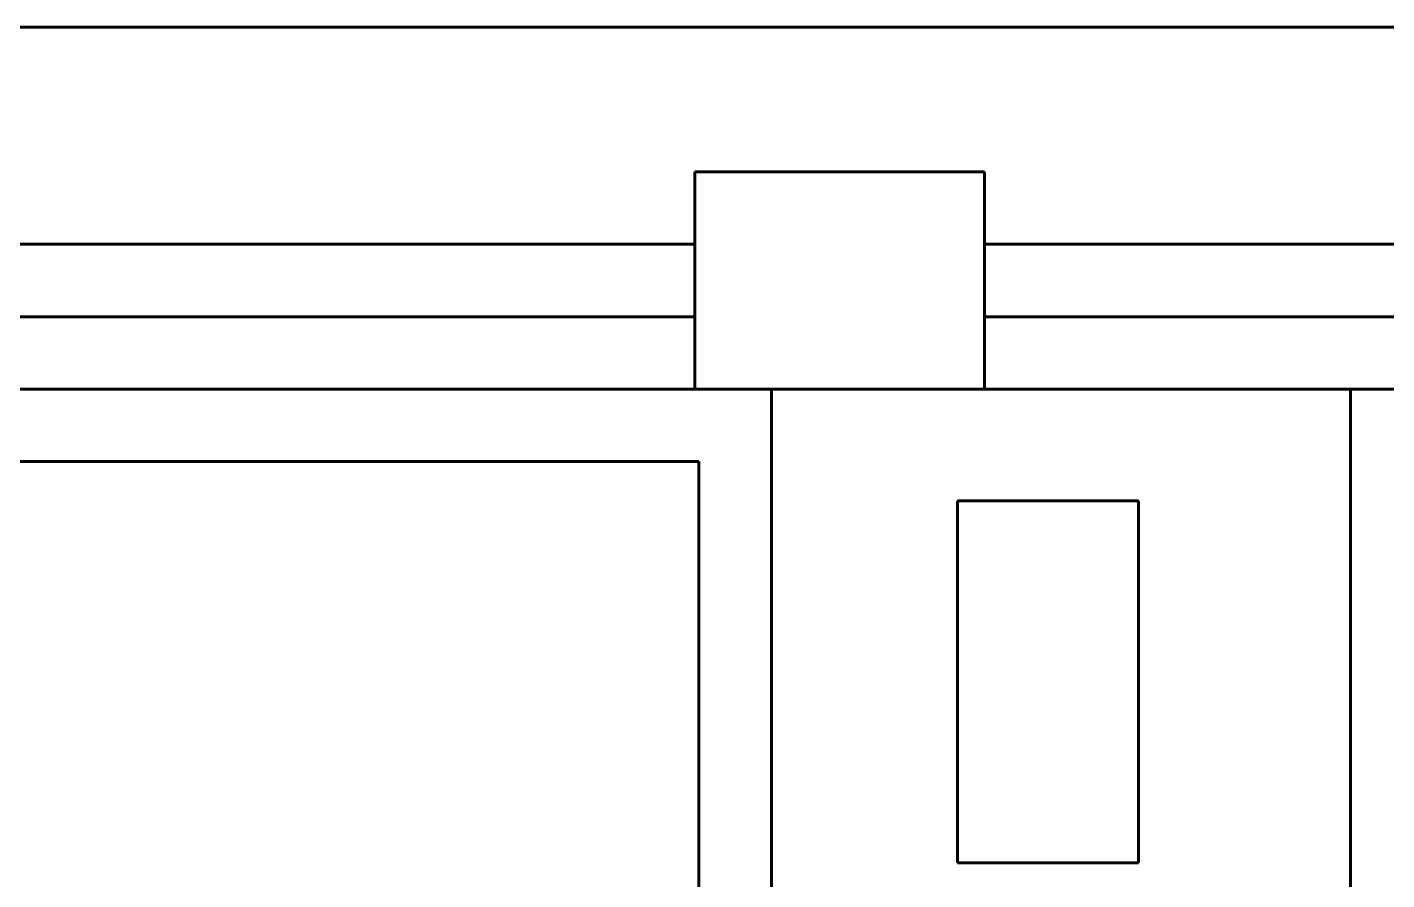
# Model space of a CAD drawing. Extents: x 0 to 297, y 0 to 292.
# Drawn here: x 163.73 to 173.12, y 104.4 to 110.29 of the extents above; entities that cross this region are included whole.
import ezdxf

# ---------------------------------------------------------------- set-up
doc = ezdxf.new("R2010")
doc.units = 0
doc.header["$MEASUREMENT"] = 0
doc.linetypes.add('K5LT_BASIC', pattern=[0])
doc.layers.add('Системный слой', color=7, linetype='Continuous')

# ---------------------------------------------------------------- blocks, each defined once
blk = doc.blocks.new('*U')
at = {"layer": 'Системный слой', "linetype": 'K5LT_BASIC', "lineweight": 60}
for p, q in [((170.3375, 109.2855), (168.3375, 109.2855)), ((168.3375, 109.2855), (168.3375, 107.7855)), ((170.3375, 107.7855), (170.3375, 109.2855)), ((168.3375, 107.7855), (170.3375, 107.7855)), ((172.8664, 103.7852), (172.8664, 107.7852)), ((172.8664, 107.7852), (173.3664, 107.7852)), ((171.4015, 107.0131), (170.1515, 107.0131)), ((170.1515, 107.0131), (170.1515, 104.5131)), ((171.4015, 104.5131), (171.4015, 107.0131)), ((170.1515, 104.5131), (171.4015, 104.5131))]:
    blk.add_line(p, q, dxfattribs=at)

msp = doc.modelspace()

# ---------------------------------------------------------------- linework, layer by layer
at = {"layer": 'Системный слой', "linetype": 'K5LT_BASIC', "lineweight": 60}
for p, q in [((218.3375, 110.2855), (136.3378, 110.2856)), ((168.3375, 109.2855), (168.3375, 107.7855)), ((170.3375, 109.2855), (168.3375, 109.2855)), ((168.3375, 107.7855), (168.3375, 109.2855)), ((168.3375, 109.2855), (168.3375, 107.7855)), ((168.3375, 109.2855), (170.3375, 109.2855)), ((170.3375, 109.2855), (170.3375, 107.7855)), ((170.3375, 109.2855), (170.3375, 107.7855)), ((170.3375, 109.2855), (170.3375, 107.7855)), ((168.3372, 108.7858), (162.3375, 108.7858)), ((176.3372, 108.7858), (170.3375, 108.7858)), ((168.3375, 108.2855), (162.3375, 108.2855)), ((176.3375, 108.2855), (170.3375, 108.2855)), ((175.8665, 107.7855), (160.8665, 107.7855)), ((168.3375, 107.7855), (170.3375, 107.7855)), ((168.3375, 107.7855), (170.3375, 107.7855)), ((170.3375, 107.7855), (168.3375, 107.7855)), ((168.3375, 107.7855), (170.3375, 107.7855)), ((169.5875, 107.7855), (168.8375, 107.7855)), ((169.5875, 107.7855), (168.8375, 107.7855)), ((168.8664, 93.7852), (168.8664, 107.7855)), ((169.8378, 107.786), (170.3375, 107.7855)), ((172.8664, 103.7852), (172.8664, 107.7855)), ((168.3664, 107.2852), (161.3664, 107.2852)), ((168.3664, 94.2852), (168.3664, 107.2852)), ((168.3664, 94.2852), (168.3664, 107.2852))]:
    msp.add_line(p, q, dxfattribs=at)

# ---------------------------------------------------------------- block references
at = {"layer": 'Системный слой'}
msp.add_blockref('*U', (0, 0), dxfattribs=at)
msp.add_blockref('*U', (0, 0), dxfattribs=at)
msp.add_blockref('*U', (0, 0), dxfattribs=at)
msp.add_blockref('*U', (0, 0), dxfattribs=at)
msp.add_blockref('*U', (0, 0), dxfattribs=at)
msp.add_blockref('*U', (0, 0), dxfattribs=at)
msp.add_blockref('*U', (0, 0), dxfattribs=at)
msp.add_blockref('*U', (0, 0), dxfattribs=at)
msp.add_blockref('*U', (0, 0), dxfattribs=at)
msp.add_blockref('*U', (0, 0), dxfattribs=at)
msp.add_blockref('*U', (0, 0), dxfattribs=at)
msp.add_blockref('*U', (0, 0), dxfattribs=at)
msp.add_blockref('*U', (0, 0), dxfattribs=at)
msp.add_blockref('*U', (0, 0), dxfattribs=at)
msp.add_blockref('*U', (0, 0), dxfattribs=at)
msp.add_blockref('*U', (0, 0), dxfattribs=at)
msp.add_blockref('*U', (0, 0), dxfattribs=at)
msp.add_blockref('*U', (0, 0), dxfattribs=at)
msp.add_blockref('*U', (0, 0), dxfattribs=at)
msp.add_blockref('*U', (0, 0), dxfattribs=at)
msp.add_blockref('*U', (0, 0), dxfattribs=at)
msp.add_blockref('*U', (0, 0), dxfattribs=at)
msp.add_blockref('*U', (0, 0), dxfattribs=at)
msp.add_blockref('*U', (0, 0), dxfattribs=at)
msp.add_blockref('*U', (0, 0), dxfattribs=at)
msp.add_blockref('*U', (0, 0), dxfattribs=at)
msp.add_blockref('*U', (0, 0), dxfattribs=at)
msp.add_blockref('*U', (0, 0), dxfattribs=at)
msp.add_blockref('*U', (0, 0), dxfattribs=at)
msp.add_blockref('*U', (0, 0), dxfattribs=at)
msp.add_blockref('*U', (0, 0), dxfattribs=at)
msp.add_blockref('*U', (0, 0), dxfattribs=at)
msp.add_blockref('*U', (0, 0), dxfattribs=at)
msp.add_blockref('*U', (0, 0), dxfattribs=at)
msp.add_blockref('*U', (0, 0), dxfattribs=at)
msp.add_blockref('*U', (0, 0), dxfattribs=at)
msp.add_blockref('*U', (0, 0), dxfattribs=at)
msp.add_blockref('*U', (0, 0), dxfattribs=at)
msp.add_blockref('*U', (0, 0), dxfattribs=at)
msp.add_blockref('*U', (0, 0), dxfattribs=at)
msp.add_blockref('*U', (0, 0), dxfattribs=at)
msp.add_blockref('*U', (0, 0), dxfattribs=at)
msp.add_blockref('*U', (0, 0), dxfattribs=at)
msp.add_blockref('*U', (0, 0), dxfattribs=at)
msp.add_blockref('*U', (0, 0), dxfattribs=at)
msp.add_blockref('*U', (0, 0), dxfattribs=at)
msp.add_blockref('*U', (0, 0), dxfattribs=at)
msp.add_blockref('*U', (0, 0), dxfattribs=at)
msp.add_blockref('*U', (0, 0), dxfattribs=at)
msp.add_blockref('*U', (0, 0), dxfattribs=at)
msp.add_blockref('*U', (0, 0), dxfattribs=at)
msp.add_blockref('*U', (0, 0), dxfattribs=at)
msp.add_blockref('*U', (0, 0), dxfattribs=at)
msp.add_blockref('*U', (0, 0), dxfattribs=at)
msp.add_blockref('*U', (0, 0), dxfattribs=at)
msp.add_blockref('*U', (0, 0), dxfattribs=at)
msp.add_blockref('*U', (0, 0), dxfattribs=at)
msp.add_blockref('*U', (0, 0), dxfattribs=at)
msp.add_blockref('*U', (0, 0), dxfattribs=at)
msp.add_blockref('*U', (0, 0), dxfattribs=at)
msp.add_blockref('*U', (0, 0), dxfattribs=at)
msp.add_blockref('*U', (0, 0), dxfattribs=at)
msp.add_blockref('*U', (0, 0), dxfattribs=at)
msp.add_blockref('*U', (0, 0), dxfattribs=at)
msp.add_blockref('*U', (0, 0), dxfattribs=at)
msp.add_blockref('*U', (0, 0), dxfattribs=at)
msp.add_blockref('*U', (0, 0), dxfattribs=at)
msp.add_blockref('*U', (0, 0), dxfattribs=at)
msp.add_blockref('*U', (0, 0), dxfattribs=at)
msp.add_blockref('*U', (0, 0), dxfattribs=at)
msp.add_blockref('*U', (0, 0), dxfattribs=at)
msp.add_blockref('*U', (0, 0), dxfattribs=at)
msp.add_blockref('*U', (0, 0), dxfattribs=at)
msp.add_blockref('*U', (0, 0), dxfattribs=at)
msp.add_blockref('*U', (0, 0), dxfattribs=at)
msp.add_blockref('*U', (0, 0), dxfattribs=at)
msp.add_blockref('*U', (0, 0), dxfattribs=at)
msp.add_blockref('*U', (0, 0), dxfattribs=at)
msp.add_blockref('*U', (0, 0), dxfattribs=at)
msp.add_blockref('*U', (0, 0), dxfattribs=at)
msp.add_blockref('*U', (0, 0), dxfattribs=at)
msp.add_blockref('*U', (0, 0), dxfattribs=at)
msp.add_blockref('*U', (0, 0), dxfattribs=at)
msp.add_blockref('*U', (0, 0), dxfattribs=at)
msp.add_blockref('*U', (0, 0), dxfattribs=at)
msp.add_blockref('*U', (0, 0), dxfattribs=at)
msp.add_blockref('*U', (0, 0), dxfattribs=at)
msp.add_blockref('*U', (0, 0), dxfattribs=at)
msp.add_blockref('*U', (0, 0), dxfattribs=at)
msp.add_blockref('*U', (0, 0), dxfattribs=at)
msp.add_blockref('*U', (0, 0), dxfattribs=at)
msp.add_blockref('*U', (0, 0), dxfattribs=at)
msp.add_blockref('*U', (0, 0), dxfattribs=at)
msp.add_blockref('*U', (0, 0), dxfattribs=at)
msp.add_blockref('*U', (0, 0), dxfattribs=at)
msp.add_blockref('*U', (0, 0), dxfattribs=at)
msp.add_blockref('*U', (0, 0), dxfattribs=at)
msp.add_blockref('*U', (0, 0), dxfattribs=at)
msp.add_blockref('*U', (0, 0), dxfattribs=at)
msp.add_blockref('*U', (0, 0), dxfattribs=at)
msp.add_blockref('*U', (0, 0), dxfattribs=at)
msp.add_blockref('*U', (0, 0), dxfattribs=at)
msp.add_blockref('*U', (0, 0), dxfattribs=at)
msp.add_blockref('*U', (0, 0), dxfattribs=at)
msp.add_blockref('*U', (0, 0), dxfattribs=at)
msp.add_blockref('*U', (0, 0), dxfattribs=at)
msp.add_blockref('*U', (0, 0), dxfattribs=at)
msp.add_blockref('*U', (0, 0), dxfattribs=at)
msp.add_blockref('*U', (0, 0), dxfattribs=at)
msp.add_blockref('*U', (0, 0), dxfattribs=at)
msp.add_blockref('*U', (0, 0), dxfattribs=at)
msp.add_blockref('*U', (0, 0), dxfattribs=at)
msp.add_blockref('*U', (0, 0), dxfattribs=at)
msp.add_blockref('*U', (0, 0), dxfattribs=at)
msp.add_blockref('*U', (0, 0), dxfattribs=at)
msp.add_blockref('*U', (0, 0), dxfattribs=at)
msp.add_blockref('*U', (0, 0), dxfattribs=at)
msp.add_blockref('*U', (0, 0), dxfattribs=at)
msp.add_blockref('*U', (0, 0), dxfattribs=at)
msp.add_blockref('*U', (0, 0), dxfattribs=at)
msp.add_blockref('*U', (0, 0), dxfattribs=at)
msp.add_blockref('*U', (0, 0), dxfattribs=at)
msp.add_blockref('*U', (0, 0), dxfattribs=at)
msp.add_blockref('*U', (0, 0), dxfattribs=at)
msp.add_blockref('*U', (0, 0), dxfattribs=at)
msp.add_blockref('*U', (0, 0), dxfattribs=at)
msp.add_blockref('*U', (0, 0), dxfattribs=at)
msp.add_blockref('*U', (0, 0), dxfattribs=at)
msp.add_blockref('*U', (0, 0), dxfattribs=at)
msp.add_blockref('*U', (0, 0), dxfattribs=at)
msp.add_blockref('*U', (0, 0), dxfattribs=at)
msp.add_blockref('*U', (0, 0), dxfattribs=at)
msp.add_blockref('*U', (0, 0), dxfattribs=at)
msp.add_blockref('*U', (0, 0), dxfattribs=at)
msp.add_blockref('*U', (0, 0), dxfattribs=at)
msp.add_blockref('*U', (0, 0), dxfattribs=at)
msp.add_blockref('*U', (0, 0), dxfattribs=at)
msp.add_blockref('*U', (0, 0), dxfattribs=at)
msp.add_blockref('*U', (0, 0), dxfattribs=at)
msp.add_blockref('*U', (0, 0), dxfattribs=at)
msp.add_blockref('*U', (0, 0), dxfattribs=at)
msp.add_blockref('*U', (0, 0), dxfattribs=at)
msp.add_blockref('*U', (0, 0), dxfattribs=at)
msp.add_blockref('*U', (0, 0), dxfattribs=at)
msp.add_blockref('*U', (0, 0), dxfattribs=at)
msp.add_blockref('*U', (0, 0), dxfattribs=at)
msp.add_blockref('*U', (0, 0), dxfattribs=at)
msp.add_blockref('*U', (0, 0), dxfattribs=at)
msp.add_blockref('*U', (0, 0), dxfattribs=at)
msp.add_blockref('*U', (0, 0), dxfattribs=at)
msp.add_blockref('*U', (0, 0), dxfattribs=at)
msp.add_blockref('*U', (0, 0), dxfattribs=at)
msp.add_blockref('*U', (0, 0), dxfattribs=at)
msp.add_blockref('*U', (0, 0), dxfattribs=at)
msp.add_blockref('*U', (0, 0), dxfattribs=at)
msp.add_blockref('*U', (0, 0), dxfattribs=at)
msp.add_blockref('*U', (0, 0), dxfattribs=at)
msp.add_blockref('*U', (0, 0), dxfattribs=at)
msp.add_blockref('*U', (0, 0), dxfattribs=at)
msp.add_blockref('*U', (0, 0), dxfattribs=at)
msp.add_blockref('*U', (0, 0), dxfattribs=at)
msp.add_blockref('*U', (0, 0), dxfattribs=at)
msp.add_blockref('*U', (0, 0), dxfattribs=at)
msp.add_blockref('*U', (0, 0), dxfattribs=at)
msp.add_blockref('*U', (0, 0), dxfattribs=at)
msp.add_blockref('*U', (0, 0), dxfattribs=at)
msp.add_blockref('*U', (0, 0), dxfattribs=at)
msp.add_blockref('*U', (0, 0), dxfattribs=at)
msp.add_blockref('*U', (0, 0), dxfattribs=at)
msp.add_blockref('*U', (0, 0), dxfattribs=at)
msp.add_blockref('*U', (0, 0), dxfattribs=at)
msp.add_blockref('*U', (0, 0), dxfattribs=at)
msp.add_blockref('*U', (0, 0), dxfattribs=at)
msp.add_blockref('*U', (0, 0), dxfattribs=at)
msp.add_blockref('*U', (0, 0), dxfattribs=at)
msp.add_blockref('*U', (0, 0), dxfattribs=at)
msp.add_blockref('*U', (0, 0), dxfattribs=at)
msp.add_blockref('*U', (0, 0), dxfattribs=at)
msp.add_blockref('*U', (0, 0), dxfattribs=at)
msp.add_blockref('*U', (0, 0), dxfattribs=at)
msp.add_blockref('*U', (0, 0), dxfattribs=at)
msp.add_blockref('*U', (0, 0), dxfattribs=at)
msp.add_blockref('*U', (0, 0), dxfattribs=at)
msp.add_blockref('*U', (0, 0), dxfattribs=at)
msp.add_blockref('*U', (0, 0), dxfattribs=at)
msp.add_blockref('*U', (0, 0), dxfattribs=at)
msp.add_blockref('*U', (0, 0), dxfattribs=at)
msp.add_blockref('*U', (0, 0), dxfattribs=at)
msp.add_blockref('*U', (0, 0), dxfattribs=at)
msp.add_blockref('*U', (0, 0), dxfattribs=at)
msp.add_blockref('*U', (0, 0), dxfattribs=at)
msp.add_blockref('*U', (0, 0), dxfattribs=at)
msp.add_blockref('*U', (0, 0), dxfattribs=at)
msp.add_blockref('*U', (0, 0), dxfattribs=at)
msp.add_blockref('*U', (0, 0), dxfattribs=at)
msp.add_blockref('*U', (0, 0), dxfattribs=at)
msp.add_blockref('*U', (0, 0), dxfattribs=at)
msp.add_blockref('*U', (0, 0), dxfattribs=at)
msp.add_blockref('*U', (0, 0), dxfattribs=at)
msp.add_blockref('*U', (0, 0), dxfattribs=at)
msp.add_blockref('*U', (0, 0), dxfattribs=at)
msp.add_blockref('*U', (0, 0), dxfattribs=at)
msp.add_blockref('*U', (0, 0), dxfattribs=at)
msp.add_blockref('*U', (0, 0), dxfattribs=at)
msp.add_blockref('*U', (0, 0), dxfattribs=at)
msp.add_blockref('*U', (0, 0), dxfattribs=at)
msp.add_blockref('*U', (0, 0), dxfattribs=at)
msp.add_blockref('*U', (0, 0), dxfattribs=at)
msp.add_blockref('*U', (0, 0), dxfattribs=at)
msp.add_blockref('*U', (0, 0), dxfattribs=at)
msp.add_blockref('*U', (0, 0), dxfattribs=at)
msp.add_blockref('*U', (0, 0), dxfattribs=at)
msp.add_blockref('*U', (0, 0), dxfattribs=at)
msp.add_blockref('*U', (0, 0), dxfattribs=at)
msp.add_blockref('*U', (0, 0), dxfattribs=at)
msp.add_blockref('*U', (0, 0), dxfattribs=at)
msp.add_blockref('*U', (0, 0), dxfattribs=at)
msp.add_blockref('*U', (0, 0), dxfattribs=at)
msp.add_blockref('*U', (0, 0), dxfattribs=at)
msp.add_blockref('*U', (0, 0), dxfattribs=at)
msp.add_blockref('*U', (0, 0), dxfattribs=at)
msp.add_blockref('*U', (0, 0), dxfattribs=at)
msp.add_blockref('*U', (0, 0), dxfattribs=at)
msp.add_blockref('*U', (0, 0), dxfattribs=at)
msp.add_blockref('*U', (0, 0), dxfattribs=at)
msp.add_blockref('*U', (0, 0), dxfattribs=at)
msp.add_blockref('*U', (0, 0), dxfattribs=at)
msp.add_blockref('*U', (0, 0), dxfattribs=at)
msp.add_blockref('*U', (0, 0), dxfattribs=at)
msp.add_blockref('*U', (0, 0), dxfattribs=at)
msp.add_blockref('*U', (0, 0), dxfattribs=at)
msp.add_blockref('*U', (0, 0), dxfattribs=at)
msp.add_blockref('*U', (0, 0), dxfattribs=at)
msp.add_blockref('*U', (0, 0), dxfattribs=at)
msp.add_blockref('*U', (0, 0), dxfattribs=at)
msp.add_blockref('*U', (0, 0), dxfattribs=at)
msp.add_blockref('*U', (0, 0), dxfattribs=at)
msp.add_blockref('*U', (0, 0), dxfattribs=at)
msp.add_blockref('*U', (0, 0), dxfattribs=at)
msp.add_blockref('*U', (0, 0), dxfattribs=at)
msp.add_blockref('*U', (0, 0), dxfattribs=at)
msp.add_blockref('*U', (0, 0), dxfattribs=at)
msp.add_blockref('*U', (0, 0), dxfattribs=at)
msp.add_blockref('*U', (0, 0), dxfattribs=at)
msp.add_blockref('*U', (0, 0), dxfattribs=at)
msp.add_blockref('*U', (0, 0), dxfattribs=at)
msp.add_blockref('*U', (0, 0), dxfattribs=at)
msp.add_blockref('*U', (0, 0), dxfattribs=at)
msp.add_blockref('*U', (0, 0), dxfattribs=at)
msp.add_blockref('*U', (0, 0), dxfattribs=at)
msp.add_blockref('*U', (0, 0), dxfattribs=at)
msp.add_blockref('*U', (0, 0), dxfattribs=at)
msp.add_blockref('*U', (0, 0), dxfattribs=at)
msp.add_blockref('*U', (0, 0), dxfattribs=at)
msp.add_blockref('*U', (0, 0), dxfattribs=at)
msp.add_blockref('*U', (0, 0), dxfattribs=at)
msp.add_blockref('*U', (0, 0), dxfattribs=at)
msp.add_blockref('*U', (0, 0), dxfattribs=at)
msp.add_blockref('*U', (0, 0), dxfattribs=at)
msp.add_blockref('*U', (0, 0), dxfattribs=at)
msp.add_blockref('*U', (0, 0), dxfattribs=at)
msp.add_blockref('*U', (0, 0), dxfattribs=at)
msp.add_blockref('*U', (0, 0), dxfattribs=at)
msp.add_blockref('*U', (0, 0), dxfattribs=at)
msp.add_blockref('*U', (0, 0), dxfattribs=at)
msp.add_blockref('*U', (0, 0), dxfattribs=at)
msp.add_blockref('*U', (0, 0), dxfattribs=at)
msp.add_blockref('*U', (0, 0), dxfattribs=at)
msp.add_blockref('*U', (0, 0), dxfattribs=at)
msp.add_blockref('*U', (0, 0), dxfattribs=at)
msp.add_blockref('*U', (0, 0), dxfattribs=at)
msp.add_blockref('*U', (0, 0), dxfattribs=at)
msp.add_blockref('*U', (0, 0), dxfattribs=at)
msp.add_blockref('*U', (0, 0), dxfattribs=at)
msp.add_blockref('*U', (0, 0), dxfattribs=at)
msp.add_blockref('*U', (0, 0), dxfattribs=at)
msp.add_blockref('*U', (0, 0), dxfattribs=at)
msp.add_blockref('*U', (0, 0), dxfattribs=at)
msp.add_blockref('*U', (0, 0), dxfattribs=at)
msp.add_blockref('*U', (0, 0), dxfattribs=at)
msp.add_blockref('*U', (0, 0), dxfattribs=at)
msp.add_blockref('*U', (0, 0), dxfattribs=at)
msp.add_blockref('*U', (0, 0), dxfattribs=at)
msp.add_blockref('*U', (0, 0), dxfattribs=at)
msp.add_blockref('*U', (0, 0), dxfattribs=at)
msp.add_blockref('*U', (0, 0), dxfattribs=at)
msp.add_blockref('*U', (0, 0), dxfattribs=at)
msp.add_blockref('*U', (0, 0), dxfattribs=at)
msp.add_blockref('*U', (0, 0), dxfattribs=at)
msp.add_blockref('*U', (0, 0), dxfattribs=at)
msp.add_blockref('*U', (0, 0), dxfattribs=at)
msp.add_blockref('*U', (0, 0), dxfattribs=at)
msp.add_blockref('*U', (0, 0), dxfattribs=at)
msp.add_blockref('*U', (0, 0), dxfattribs=at)
msp.add_blockref('*U', (0, 0), dxfattribs=at)
msp.add_blockref('*U', (0, 0), dxfattribs=at)
msp.add_blockref('*U', (0, 0), dxfattribs=at)
msp.add_blockref('*U', (0, 0), dxfattribs=at)
msp.add_blockref('*U', (0, 0), dxfattribs=at)
msp.add_blockref('*U', (0, 0), dxfattribs=at)
msp.add_blockref('*U', (0, 0), dxfattribs=at)
msp.add_blockref('*U', (0, 0), dxfattribs=at)
msp.add_blockref('*U', (0, 0), dxfattribs=at)
msp.add_blockref('*U', (0, 0), dxfattribs=at)
msp.add_blockref('*U', (0, 0), dxfattribs=at)
msp.add_blockref('*U', (0, 0), dxfattribs=at)
msp.add_blockref('*U', (0, 0), dxfattribs=at)
msp.add_blockref('*U', (0, 0), dxfattribs=at)
msp.add_blockref('*U', (0, 0), dxfattribs=at)
msp.add_blockref('*U', (0, 0), dxfattribs=at)
msp.add_blockref('*U', (0, 0), dxfattribs=at)
msp.add_blockref('*U', (0, 0), dxfattribs=at)
msp.add_blockref('*U', (0, 0), dxfattribs=at)
msp.add_blockref('*U', (0, 0), dxfattribs=at)
msp.add_blockref('*U', (0, 0), dxfattribs=at)
msp.add_blockref('*U', (0, 0), dxfattribs=at)
msp.add_blockref('*U', (0, 0), dxfattribs=at)
msp.add_blockref('*U', (0, 0), dxfattribs=at)
msp.add_blockref('*U', (0, 0), dxfattribs=at)
msp.add_blockref('*U', (0, 0), dxfattribs=at)
msp.add_blockref('*U', (0, 0), dxfattribs=at)
msp.add_blockref('*U', (0, 0), dxfattribs=at)
msp.add_blockref('*U', (0, 0), dxfattribs=at)
msp.add_blockref('*U', (0, 0), dxfattribs=at)
msp.add_blockref('*U', (0, 0), dxfattribs=at)
msp.add_blockref('*U', (0, 0), dxfattribs=at)
msp.add_blockref('*U', (0, 0), dxfattribs=at)
msp.add_blockref('*U', (0, 0), dxfattribs=at)
msp.add_blockref('*U', (0, 0), dxfattribs=at)
msp.add_blockref('*U', (0, 0), dxfattribs=at)
msp.add_blockref('*U', (0, 0), dxfattribs=at)
msp.add_blockref('*U', (0, 0), dxfattribs=at)
msp.add_blockref('*U', (0, 0), dxfattribs=at)
msp.add_blockref('*U', (0, 0), dxfattribs=at)
msp.add_blockref('*U', (0, 0), dxfattribs=at)
msp.add_blockref('*U', (0, 0), dxfattribs=at)
msp.add_blockref('*U', (0, 0), dxfattribs=at)
msp.add_blockref('*U', (0, 0), dxfattribs=at)
msp.add_blockref('*U', (0, 0), dxfattribs=at)
msp.add_blockref('*U', (0, 0), dxfattribs=at)
msp.add_blockref('*U', (0, 0), dxfattribs=at)
msp.add_blockref('*U', (0, 0), dxfattribs=at)
msp.add_blockref('*U', (0, 0), dxfattribs=at)
msp.add_blockref('*U', (0, 0), dxfattribs=at)
msp.add_blockref('*U', (0, 0), dxfattribs=at)
msp.add_blockref('*U', (0, 0), dxfattribs=at)
msp.add_blockref('*U', (0, 0), dxfattribs=at)
msp.add_blockref('*U', (0, 0), dxfattribs=at)
msp.add_blockref('*U', (0, 0), dxfattribs=at)
msp.add_blockref('*U', (0, 0), dxfattribs=at)
msp.add_blockref('*U', (0, 0), dxfattribs=at)
msp.add_blockref('*U', (0, 0), dxfattribs=at)
msp.add_blockref('*U', (0, 0), dxfattribs=at)
msp.add_blockref('*U', (0, 0), dxfattribs=at)
msp.add_blockref('*U', (0, 0), dxfattribs=at)
msp.add_blockref('*U', (0, 0), dxfattribs=at)
msp.add_blockref('*U', (0, 0), dxfattribs=at)
msp.add_blockref('*U', (0, 0), dxfattribs=at)
msp.add_blockref('*U', (0, 0), dxfattribs=at)
msp.add_blockref('*U', (0, 0), dxfattribs=at)
msp.add_blockref('*U', (0, 0), dxfattribs=at)
msp.add_blockref('*U', (0, 0), dxfattribs=at)
msp.add_blockref('*U', (0, 0), dxfattribs=at)
msp.add_blockref('*U', (0, 0), dxfattribs=at)
msp.add_blockref('*U', (0, 0), dxfattribs=at)
msp.add_blockref('*U', (0, 0), dxfattribs=at)
msp.add_blockref('*U', (0, 0), dxfattribs=at)
msp.add_blockref('*U', (0, 0), dxfattribs=at)
msp.add_blockref('*U', (0, 0), dxfattribs=at)
msp.add_blockref('*U', (0, 0), dxfattribs=at)
msp.add_blockref('*U', (0, 0), dxfattribs=at)
msp.add_blockref('*U', (0, 0), dxfattribs=at)
msp.add_blockref('*U', (0, 0), dxfattribs=at)
msp.add_blockref('*U', (0, 0), dxfattribs=at)
msp.add_blockref('*U', (0, 0), dxfattribs=at)
msp.add_blockref('*U', (0, 0), dxfattribs=at)
msp.add_blockref('*U', (0, 0), dxfattribs=at)
msp.add_blockref('*U', (0, 0), dxfattribs=at)
msp.add_blockref('*U', (0, 0), dxfattribs=at)
msp.add_blockref('*U', (0, 0), dxfattribs=at)
msp.add_blockref('*U', (0, 0), dxfattribs=at)
msp.add_blockref('*U', (0, 0), dxfattribs=at)
msp.add_blockref('*U', (0, 0), dxfattribs=at)
msp.add_blockref('*U', (0, 0), dxfattribs=at)
msp.add_blockref('*U', (0, 0), dxfattribs=at)
msp.add_blockref('*U', (0, 0), dxfattribs=at)
msp.add_blockref('*U', (0, 0), dxfattribs=at)
msp.add_blockref('*U', (0, 0), dxfattribs=at)
msp.add_blockref('*U', (0, 0), dxfattribs=at)
msp.add_blockref('*U', (0, 0), dxfattribs=at)
msp.add_blockref('*U', (0, 0), dxfattribs=at)
msp.add_blockref('*U', (0, 0), dxfattribs=at)
msp.add_blockref('*U', (0, 0), dxfattribs=at)
msp.add_blockref('*U', (0, 0), dxfattribs=at)
msp.add_blockref('*U', (0, 0), dxfattribs=at)
msp.add_blockref('*U', (0, 0), dxfattribs=at)
msp.add_blockref('*U', (0, 0), dxfattribs=at)
msp.add_blockref('*U', (0, 0), dxfattribs=at)
msp.add_blockref('*U', (0, 0), dxfattribs=at)
msp.add_blockref('*U', (0, 0), dxfattribs=at)
msp.add_blockref('*U', (0, 0), dxfattribs=at)
msp.add_blockref('*U', (0, 0), dxfattribs=at)
msp.add_blockref('*U', (0, 0), dxfattribs=at)
msp.add_blockref('*U', (0, 0), dxfattribs=at)
msp.add_blockref('*U', (0, 0), dxfattribs=at)
msp.add_blockref('*U', (0, 0), dxfattribs=at)
msp.add_blockref('*U', (0, 0), dxfattribs=at)
msp.add_blockref('*U', (0, 0), dxfattribs=at)
msp.add_blockref('*U', (0, 0), dxfattribs=at)
msp.add_blockref('*U', (0, 0), dxfattribs=at)
msp.add_blockref('*U', (0, 0), dxfattribs=at)
msp.add_blockref('*U', (0, 0), dxfattribs=at)
msp.add_blockref('*U', (0, 0), dxfattribs=at)
msp.add_blockref('*U', (0, 0), dxfattribs=at)
msp.add_blockref('*U', (0, 0), dxfattribs=at)
msp.add_blockref('*U', (0, 0), dxfattribs=at)
msp.add_blockref('*U', (0, 0), dxfattribs=at)
msp.add_blockref('*U', (0, 0), dxfattribs=at)
msp.add_blockref('*U', (0, 0), dxfattribs=at)
msp.add_blockref('*U', (0, 0), dxfattribs=at)
msp.add_blockref('*U', (0, 0), dxfattribs=at)

doc.saveas('drawing.dxf')
